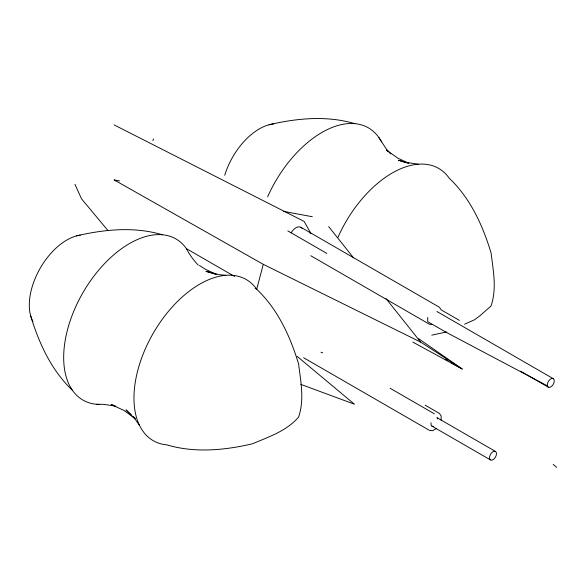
<?xml version="1.0" encoding="UTF-8"?>
<svg xmlns="http://www.w3.org/2000/svg" width="586" height="586" viewBox="0 0 586 586"><rect width="100%" height="100%" fill="white"/><g stroke="black" fill="none" stroke-linecap="round" stroke-linejoin="round"><path stroke-width="0.88" d="M427.721 317.444L427.677 321.633L445.902 332.152L547.405 385.866M441.126 420.177L441.17 415.994L439.405 413.386L425.158 405.16M119.581 180.942L114.204 179.946L263.282 264.337L256.712 289.235A93.028 53.707 -60 0 0 153.232 333.251A93.028 53.707 -60 0 0 166.856 444.869C194.786 453.161 224.628 450.326 252.617 443.748C269.003 436.746 286.481 431.054 298.56 417.151C304.552 399.74 300.75 381.757 298.618 364.067C290.319 336.54 277.852 309.283 256.712 289.235L255.13 288.327M152.961 140.662L153.466 138.963M436.145 428.666L432.541 430.703L429.443 430.373L303.651 357.746M464.603 324.168L474.418 319.831L479.656 316.008L491.009 306.038C497.009 288.627 493.207 270.651 491.075 252.954C482.776 225.427 470.309 198.171 449.162 178.122A93.028 53.707 -60 0 0 337.939 237.374M446.693 331.947L431.75 335.155M269.033 124.767C297.021 118.189 326.871 115.354 354.801 123.646M76.583 235.88C104.572 229.302 134.414 226.467 162.344 234.752M432.541 324.571L429.443 324.241L310.77 255.723M96.565 404.289L103.341 404.318L115.889 406.149M418.316 164.197L404.933 162.197L398.407 160.242L407.937 163.179M225.859 275.31L219.135 274.636L205.957 271.347L216.351 274.556M283.631 211.4L312.316 216.725M114.585 405.6L111.12 404.53L123.858 410.383L135.293 418.485L133.3 416.639M320.989 352.23L322.71 352.801M300.765 384.343L354.435 404.223L297.102 356.325M408.903 163.326L397.799 158.132L386.364 150.023L387.69 151.261M216.454 274.431L205.342 269.245L199.445 265.465M263.282 264.337L420.653 342.085L462.229 369.026L412.808 342.092M114.204 124.957L304.141 221.442L311.027 233.726M300.948 227.317L439.405 307.254L441.17 309.862L459.395 320.381M436.914 311.496L553.265 378.673A4.922 2.842 -60 0 1 551.638 386.32A4.922 2.842 -60 0 1 547.427 383.771A4.922 2.842 -60 0 1 553.265 378.673M287.799 230.877L326.871 253.438M520.588 371.172L525.334 373.919M526.917 374.828L548.291 387.17M445.616 359.438L447.199 360.346M451.945 363.093L462.229 369.026L418.668 338.708M114.204 179.946L115.786 180.862M99.063 404.428A93.028 53.707 -60 0 1 81.945 294.421A93.028 53.707 -60 0 1 186.421 248.654L234.598 276.467M390.115 388.269L434.424 413.848M495.492 451.447A4.922 2.842 -60 0 0 489.647 456.545A4.922 2.842 -60 0 0 493.859 459.094A4.922 2.842 -60 0 0 495.492 451.447L436.914 417.628L437.793 418.931M431.933 426.125L490.511 459.944M553.184 464.42L556.7 467.335M131.301 414.785L125.99 409.856L135.417 419.627L139.373 425.114M72.488 390.386C51.348 370.345 38.881 343.081 30.582 315.554M390.701 153.986L386.233 148.888L378.871 137.542M107.89 230.445L81.513 198.822L74.942 184.297M328.658 226.592L353.644 257.957M386.013 298.596L420.653 342.085M198.251 265.092A112.812 88.977 -35.1 0 1 186.421 248.654M32.962 321.633A53.121 30.67 -60 0 1 39.277 269.875A53.121 30.67 -60 0 1 80.319 235.118M224.738 175.287A53.121 30.67 -60 0 1 273.691 123.902M267.656 196.786A93.028 53.707 -60 0 1 327.31 129.594A93.028 53.707 -60 0 1 381.515 141.878M302.039 228.364A9.845 5.684 -60 0 0 296.055 227.727L294.245 229.016A9.845 5.684 -60 0 0 291.103 232.869M433.486 426.286A4.922 2.842 -60 0 1 431.069 422.726"/></g></svg>
